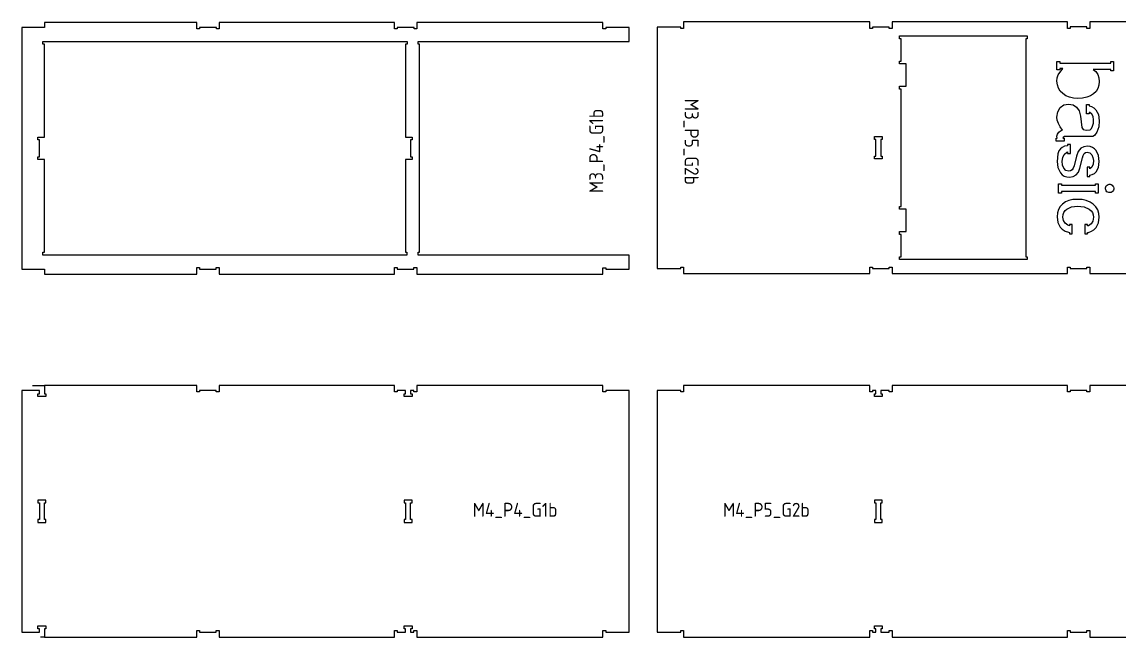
# Model space of a CAD drawing. Header units: millimetres. Extents: x -30325 to 14169, y -12596 to 6470.
# Drawn here: x -8632 to -4708, y 1520 to 3720 of the extents above; entities that cross this region are included whole.
import ezdxf

# ---------------------------------------------------------------- set-up
doc = ezdxf.new("R2010")
doc.units = ezdxf.units.MM
doc.header["$MEASUREMENT"] = 0
doc.layers.add('freeswerk_CODES', color=50, linetype='Continuous')

msp = doc.modelspace()

# ---------------------------------------------------------------- linework, layer by layer
for points in [[(-8006.4, 3718.3), (-8551.4, 3718.3), (-8551.4, 3700.3), (-8631.7, 3700.3), (-8631.7, 2836.3), (-8551.5, 2836.3), (-8551.5, 2818.3), (-8006.5, 2818.3), (-8006.5, 2841.3), (-7996.5, 2841.3), (-7996.5, 2836.3), (-7936.5, 2836.3), (-7936.5, 2841.3), (-7926.5, 2841.3), (-7926.5, 2818.3), (-7299.5, 2818.3), (-7299.5, 2841.3), (-7289.5, 2841.3), (-7289.5, 2836.3), (-7229.5, 2836.3), (-7229.5, 2841.3), (-7219.5, 2841.3), (-7219.5, 2818.3), (-6553.5, 2818.2), (-6553.5, 2841.2), (-6543.5, 2841.2), (-6543.5, 2836.2), (-6459.5, 2836.2), (-6459.5, 2886.2), (-7214.5, 2886.3), (-7214.5, 2896.3), (-7209.5, 2896.3), (-7209.4, 3640.3), (-7214.4, 3640.3), (-7214.4, 3650.3), (-6459.4, 3650.2), (-6459.4, 3700.2), (-6543.4, 3700.2), (-6543.4, 3695.2), (-6553.4, 3695.2), (-6553.4, 3718.2), (-7219.4, 3718.3), (-7219.4, 3695.3), (-7229.4, 3695.3), (-7229.4, 3700.3), (-7289.4, 3700.3), (-7289.4, 3695.3), (-7299.4, 3695.3), (-7299.4, 3718.3), (-7926.4, 3718.3), (-7926.4, 3695.3), (-7936.4, 3695.3), (-7936.4, 3700.3), (-7996.4, 3700.3), (-7996.4, 3695.3), (-8006.4, 3695.3)], [(-8574.4, 3308.3), (-8551.4, 3308.3), (-8551.4, 3640.3), (-8556.4, 3640.3), (-8556.4, 3650.3), (-7254.4, 3650.3), (-7254.4, 3640.3), (-7259.4, 3640.3), (-7259.4, 3308.3), (-7236.4, 3308.3), (-7236.4, 3298.3), (-7241.4, 3298.3), (-7241.4, 3238.3), (-7236.4, 3238.3), (-7236.4, 3228.3), (-7259.4, 3228.3), (-7259.5, 2896.3), (-7254.5, 2896.3), (-7254.5, 2886.3), (-8556.5, 2886.3), (-8556.5, 2896.3), (-8551.5, 2896.3), (-8551.4, 3228.3), (-8574.4, 3228.3), (-8574.4, 3238.3), (-8569.4, 3238.3), (-8569.4, 3298.3), (-8574.4, 3298.3)], [(-5487.5, 3670.1), (-5036.5, 3670.2), (-5036.5, 3660.2), (-5041.5, 3660.2), (-5041.4, 2880.2), (-5036.4, 2880.2), (-5036.4, 2870.2), (-5487.4, 2870.1), (-5492.4, 2870.1), (-5492.4, 2880.1), (-5487.4, 2880.1), (-5487.4, 2960.1), (-5492.4, 2960.1), (-5492.4, 2970.1), (-5469.4, 2970.1), (-5469.4, 3050.1), (-5492.4, 3050.1), (-5492.4, 3060.1), (-5487.4, 3060.1), (-5487.5, 3480.1), (-5492.5, 3480.1), (-5492.5, 3490.1), (-5469.5, 3490.1), (-5469.5, 3570.1), (-5492.5, 3570.1), (-5492.5, 3580.1), (-5487.5, 3580.1), (-5487.5, 3660.1), (-5492.5, 3660.1), (-5492.5, 3670.1)], [(-4908.5, 3553.5), (-4919.6, 3553.5), (-4919.6, 3548.5), (-4929.6, 3548.5), (-4929.6, 3578.2), (-4919.6, 3578.2), (-4919.6, 3573.2), (-4737.5, 3573.2), (-4737.5, 3578.2), (-4727.5, 3578.2), (-4727.5, 3545.6), (-4737.5, 3545.6), (-4737.5, 3550.6), (-4799.6, 3550.6), (-4790.3, 3542.7), (-4783.6, 3532.8), (-4779.7, 3520.9), (-4778.3, 3507), (-4779.6, 3493.6), (-4783.4, 3481.8), (-4789.7, 3471.5), (-4798.6, 3462.8), (-4809.8, 3455.9), (-4822.8, 3450.9), (-4837.8, 3447.9), (-4854.7, 3446.9), (-4870.7, 3448), (-4885.1, 3451.1), (-4897.9, 3456.4), (-4909, 3463.7), (-4918, 3472.9), (-4924.4, 3483.4), (-4928.3, 3495.4), (-4929.6, 3508.8), (-4928.4, 3520.9), (-4925, 3531.1)], [(-4812.6, 3395.9), (-4814.6, 3396.4), (-4814.6, 3391.4), (-4824.6, 3391.4), (-4824.6, 3424.7), (-4814.6, 3424.7), (-4814.6, 3419.6), (-4805.7, 3417.3), (-4797.8, 3412.8), (-4791, 3406.2), (-4785.4, 3398), (-4781.5, 3388.6), (-4778.3, 3366.4), (-4780.4, 3344.5), (-4786.7, 3326.3), (-4795.9, 3314), (-4801.1, 3310.9), (-4806.8, 3309.9), (-4902.4, 3309.9), (-4907.8, 3307), (-4909.2, 3304), (-4904.2, 3304), (-4904.2, 3294), (-4932.5, 3294), (-4932.5, 3304), (-4928.8, 3304), (-4929.8, 3311.5), (-4928.2, 3318.6), (-4923.2, 3325.4), (-4916.5, 3330.5), (-4909.4, 3332.8), (-4918.3, 3344.9), (-4924.7, 3356.8), (-4928.5, 3368.6), (-4929.8, 3380.1), (-4927.1, 3399.2), (-4918.8, 3414), (-4905.6, 3423.5), (-4888.3, 3426.7), (-4871.9, 3423.9), (-4859.3, 3415.7), (-4850.6, 3402), (-4845.7, 3382.8), (-4840.3, 3342.9), (-4838.9, 3338.8), (-4835.8, 3335.9), (-4825, 3333.5), (-4811.2, 3334.3), (-4806.1, 3338.7), (-4802, 3346.9), (-4799.4, 3357.7), (-4798.5, 3369.9), (-4800.1, 3381.7), (-4804.6, 3390.2)], [(-5559.5, 3240.1), (-5554.5, 3240.1), (-5554.5, 3230.1), (-5582.5, 3230.1), (-5582.5, 3240.1), (-5577.5, 3240.1), (-5577.5, 3300.1), (-5582.5, 3300.1), (-5582.5, 3310.1), (-5554.5, 3310.1), (-5554.5, 3300.1), (-5559.5, 3300.1)], [(-4821.9, 3200.4), (-4821.9, 3167.6), (-4811.9, 3167.6), (-4811.9, 3172.6), (-4803.2, 3174.4), (-4795.7, 3178.6), (-4789.5, 3184.4), (-4781.1, 3200.1), (-4778.3, 3220.7), (-4781.2, 3243), (-4789.7, 3260.4), (-4795.9, 3266.9), (-4803.1, 3271.6), (-4811.2, 3274.4), (-4820.3, 3275.3), (-4834, 3273.6), (-4844.5, 3268.6), (-4853.8, 3257.4), (-4860.1, 3240.4), (-4868.4, 3205.1), (-4871.2, 3197.1), (-4875.4, 3191.4), (-4880.9, 3188), (-4887.8, 3186.9), (-4897.8, 3189.3), (-4904.9, 3196.7), (-4909.3, 3207.9), (-4910.8, 3221.8), (-4909.1, 3234.8), (-4904, 3245.8), (-4894.5, 3254.4), (-4891.8, 3255.1), (-4891.8, 3249.4), (-4881.8, 3249.4), (-4881.8, 3282.3), (-4891.8, 3282.3), (-4891.8, 3277.3), (-4902.7, 3275.4), (-4910.6, 3271.6), (-4916.9, 3266.5), (-4922.4, 3258.6), (-4926.4, 3248.5), (-4929.5, 3221.5), (-4926.5, 3199), (-4917.6, 3180.8), (-4911, 3173.8), (-4903.4, 3168.8), (-4894.7, 3165.8), (-4884.9, 3164.8), (-4871.7, 3166.8), (-4861.1, 3173), (-4853.1, 3183.2), (-4847.7, 3197.6), (-4838.9, 3234.2), (-4835.9, 3242.9), (-4832, 3249.1), (-4827.1, 3252.8), (-4821.1, 3254), (-4812.5, 3251.7), (-4805.5, 3244.9), (-4800.9, 3235.2), (-4799.3, 3224.4), (-4800.7, 3211), (-4805, 3201.3), (-4811.9, 3195.4), (-4811.9, 3200.4)], [(-4792.4, 3135.9), (-4792.4, 3140.9), (-4782.4, 3140.9), (-4782.4, 3108.3), (-4792.4, 3108.3), (-4792.4, 3113.3), (-4913.6, 3113.3), (-4913.6, 3108.3), (-4923.6, 3108.3), (-4923.6, 3140.9), (-4913.6, 3140.9), (-4913.6, 3135.9)], [(-4732.6, 3112.5), (-4736, 3110.6), (-4739.8, 3109.7), (-4743.8, 3109.8), (-4747.5, 3110.9), (-4750.9, 3112.9), (-4753.6, 3115.8), (-4755.4, 3119.2), (-4756.3, 3123), (-4756.3, 3126.9), (-4755.1, 3130.7), (-4753.1, 3134), (-4750.3, 3136.7), (-4746.8, 3138.6), (-4743, 3139.5), (-4739.1, 3139.4), (-4735.4, 3138.3), (-4732, 3136.3), (-4729.3, 3133.4), (-4727.4, 3130), (-4726.5, 3126.2), (-4726.6, 3122.3), (-4727.7, 3118.5), (-4729.8, 3115.2)], [(-4890.5, 2992.9), (-4900.8, 3000.1), (-4906.6, 3009.8), (-4908.5, 3022.5), (-4907.6, 3031), (-4905, 3038.6), (-4900.6, 3045.3), (-4894.4, 3051), (-4877.7, 3058.9), (-4855.8, 3061.5), (-4832.6, 3058.8), (-4814.6, 3050.8), (-4807.9, 3044.9), (-4803.1, 3038.2), (-4800.3, 3030.5), (-4799.3, 3021.9), (-4801.2, 3008), (-4807, 2997.8), (-4816.5, 2991.4), (-4820, 2990.6), (-4820, 2995.6), (-4830, 2995.6), (-4830, 2962.1), (-4820, 2962.1), (-4820, 2967.1), (-4817.4, 2967.5), (-4806.5, 2971.4), (-4797.3, 2977.1), (-4789.9, 2984.5), (-4781.2, 3001.1), (-4778.3, 3021.7), (-4779.6, 3035.5), (-4783.7, 3047.8), (-4790.4, 3058.7), (-4799.8, 3068.2), (-4811.5, 3075.9), (-4824.8, 3081.3), (-4840, 3084.6), (-4856.9, 3085.7), (-4872.9, 3084.7), (-4887.1, 3081.5), (-4899.6, 3076.3), (-4910.2, 3069), (-4918.6, 3059.9), (-4924.7, 3049.3), (-4928.3, 3037.2), (-4929.5, 3023.5), (-4926.8, 3003.1), (-4918.5, 2986.7), (-4910.5, 2978.5), (-4900.6, 2972.2), (-4888.7, 2967.8), (-4884.9, 2967.2), (-4884.9, 2962.2), (-4874.9, 2962.2), (-4874.9, 2995.8), (-4884.9, 2995.8), (-4884.9, 2990.8)], [(-8631.7, 2402), (-8631.7, 1538), (-8569.5, 1538), (-8569.5, 1550), (-8574.5, 1550), (-8574.5, 1560), (-8546.5, 1560), (-8546.5, 1550), (-8551.5, 1550), (-8551.5, 1520), (-8006.5, 1520), (-8006.5, 1543), (-7996.5, 1543), (-7996.5, 1538), (-7936.5, 1538), (-7936.5, 1543), (-7926.5, 1543), (-7926.5, 1520), (-7299.5, 1520), (-7299.5, 1543), (-7289.5, 1543), (-7289.5, 1538), (-7259.5, 1538), (-7259.5, 1550), (-7264.5, 1550), (-7264.5, 1560), (-7236.5, 1560), (-7236.5, 1550), (-7241.5, 1550), (-7241.5, 1538), (-7229.5, 1538), (-7229.5, 1543), (-7219.5, 1543), (-7219.5, 1520), (-6553.5, 1520), (-6553.5, 1543), (-6543.5, 1543), (-6543.5, 1538), (-6459.5, 1538), (-6459.5, 2402), (-6543.5, 2402), (-6543.5, 2397), (-6553.5, 2397), (-6553.5, 2420), (-7219.5, 2420), (-7219.5, 2397), (-7229.5, 2397), (-7229.5, 2402), (-7241.5, 2402), (-7241.5, 2390), (-7236.5, 2390), (-7236.5, 2380), (-7264.5, 2380), (-7264.5, 2390), (-7259.5, 2390), (-7259.5, 2402), (-7289.5, 2402), (-7289.5, 2397), (-7299.5, 2397), (-7299.5, 2420), (-7926.5, 2420), (-7926.5, 2397), (-7936.5, 2397), (-7936.5, 2402), (-7996.5, 2402), (-7996.5, 2397), (-8006.5, 2397), (-8006.5, 2420), (-8551.5, 2420), (-8551.5, 2390), (-8546.5, 2390), (-8546.5, 2380), (-8574.5, 2380), (-8574.5, 2390), (-8569.5, 2390), (-8569.5, 2402)], [(-8551.5, 2000), (-8546.5, 2000), (-8546.5, 2010), (-8574.5, 2010), (-8574.5, 2000), (-8569.5, 2000), (-8569.5, 1940), (-8574.5, 1940), (-8574.5, 1930), (-8546.5, 1930), (-8546.5, 1940), (-8551.5, 1940)], [(-7236.5, 2000), (-7236.5, 2010), (-7264.5, 2010), (-7264.5, 2000), (-7259.5, 2000), (-7259.5, 1940), (-7264.5, 1940), (-7264.5, 1930), (-7236.5, 1930), (-7236.5, 1940), (-7241.5, 1940), (-7241.5, 2000)], [(-5582.5, 1940), (-5582.5, 1930), (-5554.5, 1930), (-5554.5, 1940), (-5559.5, 1940), (-5559.5, 2000), (-5554.5, 2000), (-5554.5, 2010), (-5582.5, 2010), (-5582.5, 2000), (-5577.5, 2000), (-5577.5, 1940)]]:
    msp.add_lwpolyline(points, close=True)
for points in [[(-4267.5, 3720.2), (-4812.5, 3720.2), (-4812.5, 3697.2), (-4822.5, 3697.2), (-4822.5, 3702.2), (-4882.5, 3702.2), (-4882.5, 3697.2), (-4892.5, 3697.2), (-4892.5, 3720.2), (-5519.5, 3720.1), (-5519.5, 3697.1), (-5529.5, 3697.1), (-5529.5, 3702.1), (-5589.5, 3702.1), (-5589.5, 3697.1), (-5599.5, 3697.1), (-5599.5, 3720.1), (-6265.5, 3720.1), (-6265.5, 3697.1), (-6275.5, 3697.1), (-6275.5, 3702.1), (-6359.5, 3702.1), (-6359.4, 2838.1), (-6275.4, 2838.1), (-6275.4, 2843.1), (-6265.4, 2843.1), (-6265.4, 2820.1), (-5599.4, 2820.1), (-5599.4, 2843.1), (-5589.4, 2843.1), (-5589.4, 2838.1), (-5529.4, 2838.1), (-5529.4, 2843.1), (-5519.4, 2843.1), (-5519.4, 2820.1), (-4892.4, 2820.2), (-4892.4, 2843.2), (-4882.4, 2843.2), (-4882.4, 2838.2), (-4822.4, 2838.2), (-4822.4, 2843.2), (-4812.4, 2843.2), (-4812.4, 2820.2), (-4267.4, 2820.2)], [(-8593.9, 2420), (-8551.5, 2420)], [(-4267.5, 2420), (-4812.5, 2420), (-4812.5, 2397), (-4822.5, 2397), (-4822.5, 2402), (-4882.5, 2402), (-4882.5, 2397), (-4892.5, 2397), (-4892.5, 2420), (-5519.5, 2420), (-5519.5, 2397), (-5529.5, 2397), (-5529.5, 2402), (-5559.5, 2402), (-5559.5, 2390), (-5554.5, 2390), (-5554.5, 2380), (-5582.5, 2380), (-5582.5, 2390), (-5577.5, 2390), (-5577.5, 2402), (-5589.5, 2402), (-5589.5, 2397), (-5599.5, 2397), (-5599.5, 2420), (-6265.5, 2420), (-6265.5, 2397), (-6275.5, 2397), (-6275.5, 2402), (-6359.5, 2402), (-6359.5, 1538), (-6275.5, 1538), (-6275.5, 1543), (-6265.5, 1543), (-6265.5, 1520), (-5599.5, 1520), (-5599.5, 1543), (-5589.5, 1543), (-5589.5, 1538), (-5577.5, 1538), (-5577.5, 1550), (-5582.5, 1550), (-5582.5, 1560), (-5554.5, 1560), (-5554.5, 1550), (-5559.5, 1550), (-5559.5, 1538), (-5529.5, 1538), (-5529.5, 1543), (-5519.5, 1543), (-5519.5, 1520), (-4892.5, 1520), (-4892.5, 1543), (-4882.5, 1543), (-4882.5, 1538), (-4822.5, 1538), (-4822.5, 1543), (-4812.5, 1543), (-4812.5, 1520), (-4267.5, 1520)], [(-8551.5, 1520), (-8565.6, 1520)]]:
    msp.add_lwpolyline(points)

# ---------------------------------------------------------------- texts
at = {"layer": 'freeswerk_CODES', "char_height": 50, "attachment_point": 1}
for s, insert, rotation in [('{\\Fiso|c0;M3_P5_G2b}', (-6211.2, 3445.8), 270), ('{\\Fiso|c0;M3_P4_G1b}', (-6602.6, 3108.1), 90)]:
    msp.add_mtext_dynamic_manual_height_columns(s, width=318.081, gutter_width=1456.3, heights=[0], dxfattribs=dict(at, insert=insert, rotation=rotation))
for s, insert in [('{\\Fiso|c0;M4_P4_G1b}', (-7019.6, 2000.2)), ('{\\Fiso|c0;M4_P5_G2b}', (-6124.4, 2000.2))]:
    msp.add_mtext_dynamic_manual_height_columns(s, width=318.081, gutter_width=1456.3, heights=[0], dxfattribs=dict(at, insert=insert))

doc.saveas('drawing.dxf')
